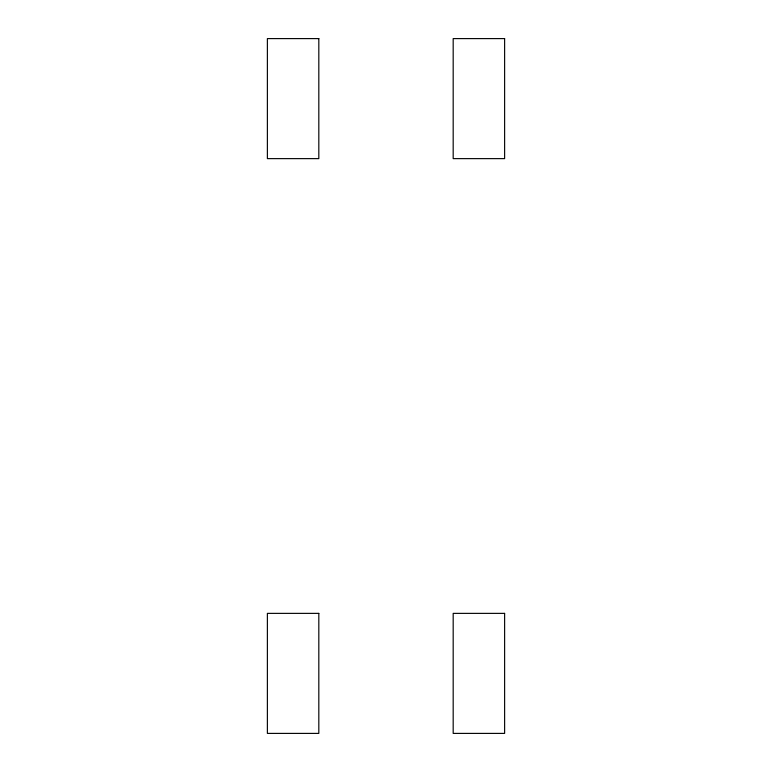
<?xml version="1.0" encoding="UTF-8"?>
<svg xmlns="http://www.w3.org/2000/svg" width="772" height="772" viewBox="0 0 772 772"><rect width="100%" height="100%" fill="white"/><g stroke="black" fill="none" stroke-linecap="round" stroke-linejoin="round"><path stroke-width="1.16" d="M318.817 38.6L267.382 38.6L267.382 158.627L318.817 158.627L318.817 38.6M504.618 38.6L453.183 38.6L453.183 158.627L504.618 158.627L504.618 38.6M318.817 613.373L267.382 613.373L267.382 733.4L318.817 733.4L318.817 613.373M504.618 613.373L453.183 613.373L453.183 733.4L504.618 733.4L504.618 613.373"/></g></svg>
